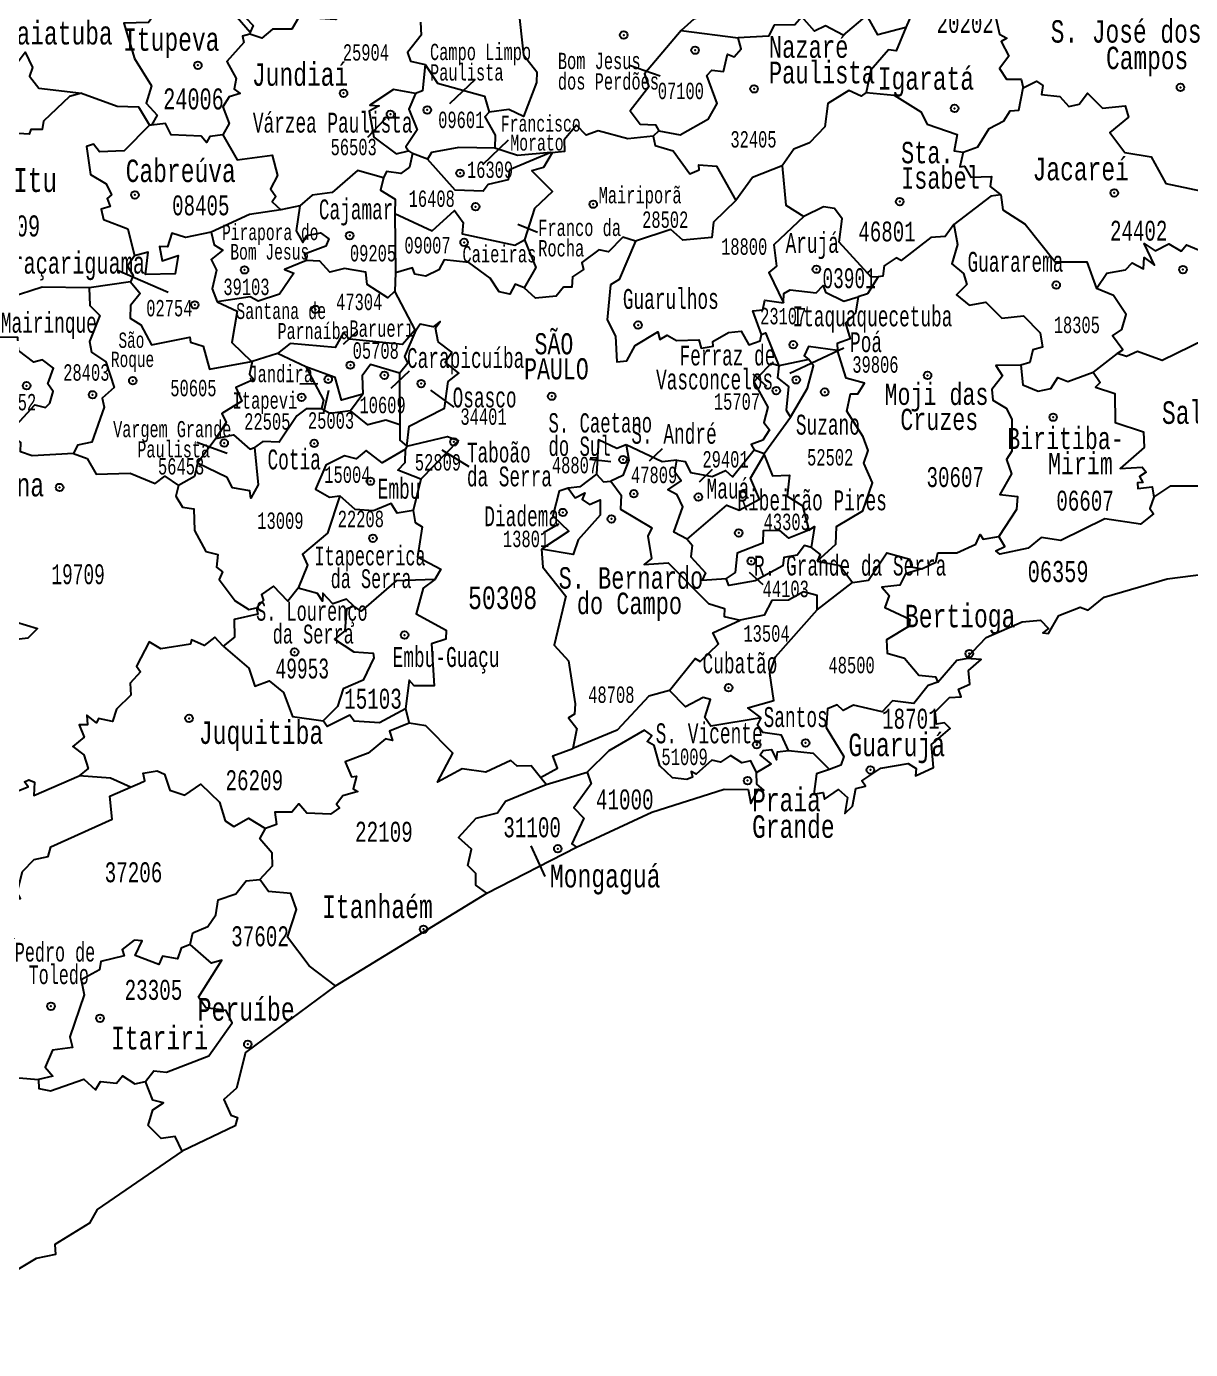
# Model space of a CAD drawing. Header units: millimetres. Extents: x 9851 to 10267, y 23387 to 23778.
# Drawn here: x 10118.13 to 10132, y 23477.95 to 23493.73 of the extents above; entities that cross this region are included whole.
import ezdxf
from ezdxf.enums import TextEntityAlignment as Align

# ---------------------------------------------------------------- set-up
doc = ezdxf.new("R2010")
doc.units = ezdxf.units.MM
doc.layers.add('3', color=7, linetype='Continuous')
doc.styles.add('MONOTXT', font='MONOTXT', dxfattribs={"height": 0.2})

# ---------------------------------------------------------------- blocks, each defined once
blk = doc.blocks.new('SEDE')
at = {"layer": '3', "color": 7, "linetype": 'Continuous'}
blk.add_circle((0, 0), 0.00451, dxfattribs=at)

msp = doc.modelspace()

# ---------------------------------------------------------------- linework, layer by layer
at = {"color": 7, "linetype": 'Continuous'}
for p, q in [((10120.797, 23493.657), (10120.793, 23493.634)), ((10125.932, 23493.677), (10126.613, 23493.591)), ((10125.682, 23493.132), (10125.319, 23493.262)), ((10123.479, 23493.094), (10123.173, 23492.802)), ((10119.623, 23492.548), (10119.598, 23492.548)), ((10122.407, 23492.624), (10122.196, 23492.403)), ((10123.87, 23492.369), (10123.564, 23492.077)), ((10125.667, 23492.483), (10125.6, 23492.418)), ((10122.683, 23492.243), (10122.732, 23492.213)), ((10122.909, 23492.144), (10122.732, 23492.213)), ((10124.396, 23492.221), (10124.382, 23492.225)), ((10121.391, 23491.587), (10121.164, 23491.538)), ((10122.521, 23491.495), (10122.528, 23490.79)), ((10124.221, 23491.269), (10123.986, 23491.366)), ((10119.821, 23490.553), (10119.216, 23490.815)), ((10122.528, 23490.79), (10122.52, 23490.571)), ((10119.371, 23490.681), (10118.879, 23490.61)), ((10122.762, 23490.11), (10122.52, 23490.571)), ((10122.068, 23490.089), (10121.904, 23489.933)), ((10122.777, 23490.104), (10122.762, 23490.11)), ((10127.87, 23489.889), (10127.228, 23489.588)), ((10120.822, 23489.73), (10120.813, 23489.732)), ((10121.122, 23489.826), (10120.822, 23489.73)), ((10121.461, 23489.669), (10121.122, 23489.826)), ((10127.456, 23489.756), (10127.097, 23489.679)), ((10131.13, 23489.829), (10130.843, 23489.605)), ((10122.69, 23489.616), (10122.473, 23489.41)), ((10122.578, 23489.594), (10122.581, 23488.976)), ((10126.953, 23489.435), (10126.79, 23489.58)), ((10121.604, 23489.464), (10121.39, 23489.462)), ((10121.732, 23489.388), (10121.671, 23489.12)), ((10123.227, 23489.189), (10122.949, 23489.39)), ((10122.138, 23489.341), (10121.994, 23489.144)), ((10126.923, 23488.635), (10127.236, 23489.069)), ((10120.525, 23488.635), (10120.161, 23488.766)), ((10120.388, 23488.815), (10120.168, 23488.519)), ((10122.665, 23488.724), (10122.648, 23488.688)), ((10123.407, 23488.478), (10123.087, 23488.675)), ((10125.554, 23488.546), (10125.712, 23488.696)), ((10126.805, 23488.677), (10126.923, 23488.635)), ((10126.924, 23488.619), (10126.923, 23488.635)), ((10124.84, 23488.566), (10125.095, 23488.541)), ((10126.15, 23488.297), (10126.307, 23488.447)), ((10122.832, 23488.328), (10122.739, 23487.954)), ((10124.477, 23487.794), (10124.292, 23487.689)), ((10126.745, 23487.22), (10126.908, 23487.074)), ((10127.552, 23486.771), (10127.975, 23487.098)), ((10122.648, 23485.592), (10122.69, 23485.42)), ((10124.323, 23484.69), (10124.812, 23484.837)), ((10124.323, 23484.69), (10124.257, 23484.772)), ((10123.618, 23483.394), (10124.684, 23483.941)), ((10124.312, 23483.591), (10124.146, 23483.958)), ((10121.815, 23482.288), (10123.618, 23483.394))]:
    msp.add_line(p, q, dxfattribs=at)
for points in [[(10129.889, 23494.946), (10129.796, 23494.817), (10129.499, 23494.711), (10129.347, 23494.51), (10129.35, 23494.408), (10129.171, 23494.298), (10129.13, 23494.133), (10128.952, 23494.008), (10128.717, 23493.961), (10128.611, 23493.712)], [(10129.935, 23494.942), (10130.1, 23494.814), (10129.951, 23494.548), (10129.989, 23494.423), (10129.841, 23494.13), (10129.847, 23494.009), (10129.707, 23493.953), (10129.677, 23493.85), (10129.727, 23493.633), (10129.815, 23493.588), (10129.747, 23493.545), (10129.836, 23493.371), (10129.726, 23493.223), (10129.809, 23493.098), (10129.986, 23493.097), (10130.01, 23492.995)], [(10123.804, 23494.686), (10123.985, 23494.449), (10123.902, 23494.121), (10123.989, 23493.963), (10124.053, 23493.388), (10124.213, 23493.185), (10124.208, 23493.058), (10124.055, 23492.654), (10123.88, 23492.735), (10123.645, 23492.703)], [(10121.599, 23494.342), (10121.334, 23494.147), (10121.068, 23494.154), (10120.805, 23493.95), (10120.745, 23493.83), (10120.832, 23493.739), (10120.797, 23493.657)], [(10126.438, 23494.413), (10126.422, 23494.045), (10126.337, 23493.896), (10126.084, 23493.814), (10125.932, 23493.677)], [(10119.867, 23494.242), (10119.828, 23494.184), (10119.915, 23494.067), (10119.908, 23493.903), (10119.646, 23493.856), (10119.587, 23493.772), (10119.292, 23493.766), (10119.418, 23493.343), (10119.62, 23493.02), (10119.56, 23492.813), (10119.69, 23492.667), (10119.623, 23492.548)], [(10120.384, 23494.239), (10120.383, 23494.14), (10120.797, 23493.657)], [(10122.1, 23494.038), (10121.815, 23493.808), (10121.379, 23493.838), (10121.293, 23493.693), (10121.063, 23493.692), (10120.936, 23493.587), (10120.793, 23493.634)], [(10128.611, 23493.712), (10128.276, 23493.628), (10128.147, 23493.86), (10127.865, 23493.623), (10127.655, 23493.733), (10127.523, 23493.669), (10127.371, 23493.839), (10127.286, 23493.744), (10127.041, 23493.742), (10126.973, 23493.612), (10126.613, 23493.591)], [(10117.742, 23493.657), (10117.706, 23493.463), (10117.842, 23493.239), (10118.01, 23493.278), (10118.118, 23493.421), (10118.204, 23493.235), (10118.167, 23493.133), (10118.28, 23492.991), (10118.787, 23492.931)], [(10120.793, 23493.634), (10120.704, 23493.611), (10120.721, 23493.533), (10120.518, 23493.309), (10120.63, 23493.106), (10120.606, 23492.979), (10120.678, 23492.926), (10120.549, 23492.887), (10120.47, 23492.766), (10120.548, 23492.569), (10120.471, 23492.433)], [(10122.827, 23493.777), (10122.835, 23493.621), (10122.674, 23493.415), (10122.707, 23493.313), (10122.883, 23493.273)], [(10125.932, 23493.677), (10125.498, 23493.162), (10125.549, 23493.006), (10125.324, 23492.719), (10125.443, 23492.562), (10125.628, 23492.554), (10125.667, 23492.483)], [(10128.611, 23493.712), (10128.494, 23493.434), (10128.405, 23493.446), (10128.192, 23493.205), (10128.137, 23492.938)], [(10125.667, 23492.483), (10125.923, 23492.435), (10126.259, 23492.623), (10126.363, 23492.809), (10126.24, 23493.141), (10126.299, 23493.206), (10126.439, 23493.187), (10126.485, 23493.395), (10126.563, 23493.362), (10126.65, 23493.46), (10126.613, 23493.591)], [(10118.787, 23492.931), (10118.644, 23492.891), (10118.336, 23492.598), (10118.318, 23492.499), (10118.184, 23492.499), (10118.165, 23492.441), (10117.788, 23492.465), (10117.668, 23492.567), (10117.504, 23492.455), (10117.316, 23492.648), (10117.309, 23492.816), (10117.145, 23492.87), (10117.119, 23492.991), (10116.867, 23493.247)], [(10122.883, 23493.273), (10122.849, 23492.958), (10122.767, 23492.925)], [(10122.883, 23493.273), (10123.028, 23493.049), (10123.589, 23492.893), (10123.645, 23492.703)], [(10129.293, 23492.229), (10129.467, 23492.292), (10129.603, 23492.511), (10129.78, 23492.6), (10129.854, 23492.722), (10129.957, 23492.729), (10130.01, 23492.995)], [(10130.01, 23492.995), (10130.166, 23493.074), (10130.241, 23493.023), (10130.228, 23492.913), (10130.447, 23492.89), (10130.553, 23492.772), (10130.674, 23492.798), (10130.777, 23492.932), (10130.952, 23492.75), (10131.223, 23492.779), (10131.263, 23492.646), (10131.042, 23492.461), (10131.22, 23492.222), (10131.533, 23492.172), (10131.708, 23491.855), (10132.271, 23491.736), (10132.414, 23491.863), (10132.808, 23491.876)], [(10118.787, 23492.931), (10119.211, 23492.776), (10119.465, 23492.767), (10119.598, 23492.548)], [(10122.767, 23492.925), (10122.506, 23492.976), (10122.224, 23492.789), (10122.333, 23492.779), (10122.216, 23492.717), (10122.269, 23492.408), (10122.537, 23492.208), (10122.683, 23492.243)], [(10122.767, 23492.925), (10122.689, 23492.74), (10122.787, 23492.494), (10122.653, 23492.292), (10122.683, 23492.243)], [(10128.137, 23492.938), (10128.078, 23492.896), (10127.932, 23492.961), (10127.679, 23492.808), (10127.646, 23492.531), (10127.464, 23492.339), (10127.275, 23492.265), (10127.137, 23492.065)], [(10128.137, 23492.938), (10128.472, 23492.907), (10128.79, 23492.708), (10128.863, 23492.562), (10129.223, 23492.439), (10129.186, 23492.242), (10129.293, 23492.229)], [(10123.645, 23492.703), (10123.594, 23492.647), (10123.716, 23492.428), (10123.714, 23492.276)], [(10119.598, 23492.548), (10119.296, 23492.244), (10119.002, 23492.231), (10118.932, 23492.322), (10118.848, 23492.294), (10118.895, 23491.961), (10119.08, 23491.849), (10119.144, 23491.719), (10119.094, 23491.676), (10119.13, 23491.58), (10119.022, 23491.549), (10119.049, 23491.424), (10119.339, 23491.315), (10119.42, 23490.992)], [(10120.471, 23492.433), (10120.315, 23492.415), (10120.278, 23492.343), (10120.215, 23492.42), (10119.854, 23492.432), (10119.787, 23492.57), (10119.623, 23492.548)], [(10125.6, 23492.418), (10125.299, 23492.385), (10124.944, 23492.48), (10124.802, 23492.428), (10124.685, 23492.549), (10124.537, 23492.374), (10124.541, 23492.234), (10124.396, 23492.221)], [(10120.471, 23492.433), (10120.641, 23492.135), (10121.059, 23492.193), (10121.125, 23491.949), (10121.039, 23491.789), (10121.105, 23491.7), (10121.06, 23491.637), (10121.164, 23491.538)], [(10125.6, 23492.418), (10125.624, 23492.306), (10125.837, 23492.243), (10126.037, 23491.97), (10126.147, 23492.015), (10126.142, 23492.078), (10126.353, 23492.06), (10126.584, 23491.651)], [(10122.732, 23492.213), (10122.694, 23492.05), (10122.591, 23491.971), (10122.421, 23491.996), (10122.387, 23491.921)], [(10123.714, 23492.276), (10123.284, 23492.284), (10122.958, 23492.223), (10122.909, 23492.144)], [(10124.382, 23492.225), (10123.888, 23492.015), (10123.87, 23491.896), (10123.635, 23491.842), (10123.572, 23491.763), (10123.242, 23491.773), (10122.909, 23492.144)], [(10124.382, 23492.225), (10123.981, 23492.186), (10123.714, 23492.276)], [(10124.396, 23492.221), (10124.294, 23492.043), (10124.153, 23492.003), (10124.398, 23491.757), (10124.186, 23491.557), (10124.066, 23491.183)], [(10129.293, 23492.229), (10129.254, 23492.052), (10129.309, 23492.062), (10129.385, 23491.931), (10129.631, 23491.938), (10129.614, 23491.817), (10129.742, 23491.717)], [(10127.137, 23492.065), (10126.782, 23491.927), (10126.584, 23491.651)], [(10127.137, 23492.065), (10127.182, 23491.595), (10127.395, 23491.462)], [(10122.387, 23491.921), (10122.075, 23492.007), (10121.775, 23491.745), (10121.538, 23491.716), (10121.391, 23491.587)], [(10122.387, 23491.921), (10122.35, 23491.776), (10122.526, 23491.666), (10122.521, 23491.495)], [(10121.391, 23491.587), (10121.346, 23491.289), (10121.424, 23491.149), (10121.474, 23491.234), (10121.635, 23491.264), (10121.735, 23491.194), (10121.698, 23491.105), (10121.443, 23491.012), (10121.469, 23490.935)], [(10126.584, 23491.651), (10126.32, 23491.392), (10126.297, 23491.211), (10125.952, 23491.179), (10125.811, 23491.305), (10125.39, 23491.167)], [(10128.279, 23490.741), (10128.196, 23490.736), (10127.817, 23491.155), (10127.853, 23491.432), (10127.762, 23491.555), (10127.63, 23491.576), (10127.395, 23491.462)], [(10129.742, 23491.717), (10129.625, 23491.702), (10129.183, 23491.367)], [(10129.742, 23491.717), (10129.765, 23491.541), (10130.033, 23491.368), (10130.389, 23490.918), (10130.769, 23490.919), (10130.881, 23490.603)], [(10121.164, 23491.538), (10120.791, 23491.483), (10120.334, 23491.275)], [(10122.521, 23491.495), (10122.965, 23491.29), (10123.232, 23491.53), (10123.334, 23491.388), (10123.324, 23491.255), (10123.95, 23491.117), (10124.066, 23491.183)], [(10127.395, 23491.462), (10127.037, 23491.123), (10127.068, 23490.869), (10126.977, 23490.794), (10127.154, 23490.43)], [(10130.881, 23490.603), (10131.006, 23490.784), (10131.228, 23490.823), (10131.307, 23490.907), (10131.444, 23490.838), (10131.449, 23490.973), (10131.573, 23490.879), (10131.452, 23491.137), (10131.58, 23491.05), (10131.746, 23491.135), (10131.892, 23491.047), (10131.954, 23491.121), (10132.147, 23491.043), (10132.184, 23491.233), (10132.31, 23491.251), (10132.362, 23491.439), (10132.514, 23491.323), (10132.598, 23491.419), (10132.715, 23491.396), (10132.715, 23491.504)], [(10120.334, 23491.275), (10120.025, 23491.209), (10119.862, 23491.261), (10119.812, 23491.099), (10119.718, 23491.104), (10119.75, 23490.931), (10119.94, 23490.995), (10119.902, 23490.776), (10119.55, 23490.768), (10119.581, 23491.037), (10119.42, 23490.992)], [(10120.334, 23491.275), (10120.37, 23491.121), (10120.472, 23491.059), (10120.332, 23490.949), (10120.397, 23490.82), (10120.345, 23490.598), (10120.406, 23490.445)], [(10129.183, 23491.367), (10129.079, 23491.221), (10128.907, 23491.212), (10128.555, 23490.937), (10128.496, 23490.967), (10128.352, 23490.873), (10128.337, 23490.751), (10128.279, 23490.741)], [(10129.183, 23491.367), (10129.226, 23491.127), (10129.158, 23490.898), (10129.296, 23490.782), (10129.336, 23490.65), (10129.213, 23490.525), (10129.366, 23490.404), (10129.565, 23490.441), (10129.753, 23490.248), (10130.014, 23490.275), (10130.21, 23490.074), (10130.238, 23489.902), (10130.124, 23489.871), (10130.086, 23489.72), (10129.979, 23489.689)], [(10125.39, 23491.167), (10125.239, 23491.214), (10125.066, 23491.041), (10124.952, 23491.062), (10124.748, 23490.913), (10124.77, 23490.829), (10124.64, 23490.74), (10124.63, 23490.618), (10124.53, 23490.617), (10124.445, 23490.512), (10124.198, 23490.486), (10124.062, 23490.609)], [(10124.066, 23491.183), (10124.203, 23490.853), (10124.062, 23490.609)], [(10125.39, 23491.167), (10125.194, 23490.71), (10125.093, 23490.645), (10125.05, 23490.227), (10125.151, 23490.035), (10125.168, 23489.726), (10125.284, 23489.739), (10125.385, 23489.924), (10125.654, 23490.084), (10125.679, 23489.995), (10125.766, 23490.045), (10125.879, 23489.983), (10126.144, 23489.99), (10126.173, 23489.89), (10126.314, 23489.914), (10126.309, 23489.972), (10126.497, 23490.079), (10126.647, 23490.094), (10126.739, 23489.932), (10126.876, 23489.98), (10126.89, 23490.053)], [(10119.42, 23490.992), (10119.337, 23490.867), (10119.405, 23490.758), (10119.371, 23490.681)], [(10121.469, 23490.935), (10121.208, 23490.827), (10121.316, 23490.786), (10121.147, 23490.534), (10120.894, 23490.453), (10120.798, 23490.501), (10120.406, 23490.445)], [(10122.52, 23490.571), (10122.436, 23490.492), (10122.19, 23490.648), (10122.174, 23490.795), (10121.923, 23490.841), (10121.747, 23490.795), (10121.629, 23490.928), (10121.469, 23490.935)], [(10124.062, 23490.609), (10123.954, 23490.652), (10123.893, 23490.533), (10123.763, 23490.562), (10123.659, 23490.727), (10123.402, 23490.912), (10123.108, 23490.942), (10123.045, 23490.825), (10122.889, 23490.75), (10122.759, 23490.774), (10122.733, 23490.85), (10122.528, 23490.79)], [(10118.879, 23490.61), (10118.319, 23490.616), (10117.925, 23490.49), (10117.761, 23490.63), (10117.601, 23490.444), (10117.494, 23490.418)], [(10119.371, 23490.681), (10119.485, 23490.543), (10119.373, 23490.4), (10119.369, 23490.247), (10119.496, 23490.169), (10119.62, 23489.932), (10120.078, 23490.023), (10120.087, 23489.961), (10120.237, 23489.913), (10120.312, 23489.639), (10120.813, 23489.732)], [(10127.154, 23490.43), (10127.155, 23490.542), (10127.231, 23490.588), (10127.542, 23490.549), (10127.626, 23490.638), (10127.654, 23490.56), (10127.87, 23490.453), (10128.041, 23490.504)], [(10128.279, 23490.741), (10128.155, 23490.54), (10128.041, 23490.504)], [(10118.879, 23490.61), (10118.887, 23490.398), (10119.006, 23490.279), (10118.881, 23489.97), (10118.908, 23489.845), (10119.078, 23489.726), (10119.176, 23489.42), (10119.034, 23489.294), (10119.057, 23489.186), (10118.911, 23488.771), (10118.74, 23488.733), (10118.692, 23488.634)], [(10128.041, 23490.504), (10128.009, 23490.308), (10127.89, 23490.188), (10127.946, 23490.002), (10127.792, 23489.945), (10127.797, 23489.862)], [(10131.13, 23489.829), (10131.197, 23489.871), (10131.072, 23490.038), (10131.183, 23490.115), (10131.236, 23490.293), (10131.086, 23490.52), (10130.881, 23490.603)], [(10120.406, 23490.445), (10120.641, 23490.331), (10120.58, 23489.959), (10120.813, 23489.732)], [(10126.89, 23490.053), (10126.788, 23490.337), (10126.905, 23490.346), (10126.929, 23490.462), (10127.154, 23490.43)], [(10117.981, 23488.828), (10118.009, 23488.973), (10118.233, 23489.215), (10118.358, 23489.183), (10118.411, 23489.235), (10118.451, 23489.373), (10118.388, 23489.467), (10118.455, 23489.654), (10118.322, 23489.752), (10118.218, 23489.722), (10118.035, 23489.864), (10118.027, 23490.017), (10117.767, 23490.02), (10117.758, 23490.101), (10117.662, 23490.076), (10117.583, 23490.164)], [(10122.665, 23488.724), (10122.693, 23488.961), (10123.112, 23489.174), (10123.158, 23489.495), (10123.285, 23489.594), (10123.12, 23489.724), (10123.199, 23489.844), (10123.036, 23489.966), (10123.007, 23490.133), (10123.06, 23490.208), (10122.977, 23490.146), (10122.824, 23490.178), (10122.777, 23490.104)], [(10122.762, 23490.11), (10122.613, 23489.933), (10121.981, 23490), (10121.91, 23490.078), (10121.809, 23489.9), (10121.273, 23489.946), (10121.122, 23489.826)], [(10122.578, 23489.594), (10122.675, 23489.716), (10122.64, 23489.793), (10122.777, 23490.104)], [(10126.89, 23490.053), (10126.937, 23490.073), (10127.097, 23489.679)], [(10132.872, 23489.883), (10132.627, 23489.804), (10132.347, 23490.076), (10131.664, 23489.743), (10131.369, 23489.853), (10131.241, 23489.793), (10131.13, 23489.829)], [(10127.797, 23489.862), (10127.449, 23489.909), (10127.397, 23489.798), (10127.456, 23489.756)], [(10127.554, 23487.352), (10127.776, 23487.556), (10127.786, 23487.763), (10128.099, 23487.953), (10128.214, 23488.284), (10128.109, 23488.518), (10128.162, 23488.669), (10128.102, 23488.834), (10127.906, 23489.138), (10127.952, 23489.346), (10128.038, 23489.348), (10128.116, 23489.473), (10127.899, 23489.535), (10127.797, 23489.862)], [(10120.822, 23489.73), (10120.79, 23489.582), (10120.84, 23489.516), (10120.627, 23489.423), (10120.697, 23489.26), (10120.459, 23489.111), (10120.512, 23489.006), (10120.388, 23488.815)], [(10122.578, 23489.594), (10122.233, 23489.697), (10122.133, 23489.56), (10122.138, 23489.341)], [(10127.097, 23489.679), (10127.001, 23489.708), (10126.801, 23489.491), (10126.965, 23489.187), (10126.92, 23489.006), (10126.984, 23488.918), (10126.908, 23488.796), (10126.766, 23488.743), (10126.805, 23488.677)], [(10127.236, 23489.069), (10127.44, 23489.415), (10127.51, 23489.679), (10127.456, 23489.756)], [(10129.979, 23489.689), (10129.684, 23489.684), (10129.763, 23489.562), (10129.636, 23489.4), (10129.646, 23489.269), (10129.807, 23489.177), (10129.875, 23489.046), (10129.875, 23488.663), (10129.81, 23488.565), (10129.871, 23488.393), (10129.731, 23488.147), (10129.94, 23488.124), (10129.93, 23487.969), (10129.72, 23487.647)], [(10129.979, 23489.689), (10130.004, 23489.453), (10130.188, 23489.379), (10130.34, 23489.41), (10130.42, 23489.54), (10130.539, 23489.493), (10130.843, 23489.605)], [(10122.138, 23489.341), (10121.887, 23489.272), (10121.81, 23489.542), (10121.461, 23489.669)], [(10121.461, 23489.669), (10121.671, 23489.27), (10121.646, 23489.166)], [(10127.097, 23489.679), (10127.082, 23489.538), (10127.211, 23489.433), (10127.183, 23489.151), (10127.236, 23489.069)], [(10130.843, 23489.605), (10130.927, 23489.48), (10130.871, 23489.425), (10131.101, 23489.352), (10131.103, 23489.005), (10131.442, 23488.894), (10131.449, 23488.708), (10131.163, 23488.455), (10131.428, 23488.471), (10131.473, 23488.411), (10131.395, 23488.359), (10131.433, 23488.291), (10131.372, 23488.287), (10131.374, 23488.216), (10131.546, 23488.239), (10131.567, 23488.115)], [(10121.646, 23489.166), (10121.465, 23489.167), (10121.355, 23489.085), (10121.142, 23488.77), (10120.95, 23488.779), (10120.85, 23488.707)], [(10121.994, 23489.144), (10121.747, 23489.112), (10121.646, 23489.166)], [(10122.581, 23488.976), (10122.413, 23489.032), (10122.201, 23488.978), (10121.994, 23489.144)], [(10122.581, 23488.976), (10122.58, 23488.795), (10122.665, 23488.724)], [(10118.692, 23488.634), (10118.201, 23488.606), (10118.061, 23488.654), (10118.066, 23488.768), (10117.981, 23488.828)], [(10120.388, 23488.815), (10120.598, 23488.857), (10120.795, 23488.686), (10120.85, 23488.707)], [(10122.665, 23488.724), (10123.149, 23488.838), (10123.28, 23488.789), (10122.832, 23488.328)], [(10125.277, 23488.737), (10125.165, 23488.693), (10124.947, 23488.797), (10124.923, 23488.388)], [(10125.277, 23488.737), (10125.308, 23488.554), (10125.237, 23488.371), (10125.094, 23488.307)], [(10125.883, 23488.557), (10125.705, 23488.537), (10125.277, 23488.737)], [(10118.692, 23488.634), (10118.854, 23488.575), (10118.962, 23488.388), (10119.366, 23488.402), (10119.667, 23488.279), (10119.78, 23488.364), (10119.943, 23488.255)], [(10120.85, 23488.707), (10120.894, 23488.26), (10120.807, 23488.103), (10120.795, 23488.19), (10120.585, 23488.226), (10120.525, 23488.349), (10120.168, 23488.519)], [(10122.648, 23488.688), (10122.369, 23488.523), (10122.181, 23488.672), (10122.059, 23488.573), (10121.92, 23488.607), (10121.698, 23488.495), (10121.576, 23488.21), (10121.742, 23488.113), (10121.867, 23488.131)], [(10122.832, 23488.328), (10122.557, 23488.435), (10122.644, 23488.528), (10122.648, 23488.688)], [(10125.883, 23488.557), (10125.979, 23488.538), (10126.045, 23488.409), (10126.303, 23488.361), (10126.461, 23488.433), (10126.543, 23488.356), (10126.805, 23488.677)], [(10126.006, 23487.614), (10126.479, 23488.021), (10126.623, 23487.958), (10126.865, 23488.089), (10126.758, 23488.341), (10126.924, 23488.619)], [(10126.924, 23488.619), (10127.02, 23488.369), (10127.225, 23488.377), (10127.198, 23488.127), (10127.379, 23488.012), (10127.454, 23487.722)], [(10117.073, 23488.461), (10117.321, 23487.716), (10117.48, 23487.684), (10117.558, 23487.479), (10117.655, 23487.473), (10117.774, 23487.316), (10117.709, 23487.174), (10117.722, 23486.931), (10117.582, 23486.886), (10117.754, 23486.727), (10117.943, 23486.751), (10118.003, 23486.627), (10118.265, 23486.549), (10118.149, 23486.435), (10117.85, 23486.396), (10117.791, 23486.268), (10117.443, 23486.176), (10117.039, 23485.919), (10116.991, 23485.754), (10117.102, 23485.662), (10116.879, 23484.974)], [(10120.168, 23488.519), (10120.135, 23488.361), (10119.943, 23488.255)], [(10126.006, 23487.614), (10125.845, 23487.697), (10125.954, 23488), (10125.887, 23488.144), (10125.775, 23488.202), (10125.933, 23488.308), (10125.856, 23488.411), (10125.883, 23488.557)], [(10124.923, 23488.388), (10124.724, 23488.239), (10124.587, 23488.222)], [(10124.923, 23488.388), (10125.009, 23488.298), (10125.094, 23488.307)], [(10125.094, 23488.307), (10125.22, 23488.14), (10125.212, 23487.971), (10125.585, 23487.749), (10125.536, 23487.651), (10125.578, 23487.383), (10125.492, 23487.311), (10125.777, 23487.331), (10126.257, 23486.846), (10126.448, 23486.788), (10126.447, 23486.692), (10126.638, 23486.648)], [(10131.567, 23488.115), (10131.768, 23488.248), (10132.175, 23488.249), (10132.296, 23488.355), (10132.445, 23488.285), (10132.388, 23488.108), (10132.455, 23488.057), (10132.779, 23488.042), (10132.81, 23487.985)], [(10119.943, 23488.255), (10119.91, 23488.125), (10119.992, 23487.997), (10120.128, 23487.977), (10120.133, 23487.717), (10120.271, 23487.466), (10120.414, 23487.43), (10120.398, 23487.281), (10120.469, 23487.225), (10120.427, 23487.132), (10120.619, 23486.879), (10120.783, 23486.777), (10120.872, 23486.795)], [(10121.867, 23488.131), (10121.72, 23487.685), (10121.419, 23487.434), (10121.48, 23487.305), (10121.369, 23487.031)], [(10122.739, 23487.954), (10122.549, 23487.924), (10122.478, 23488.039), (10122.265, 23487.952), (10122.049, 23487.967), (10121.867, 23488.131)], [(10124.587, 23488.222), (10124.48, 23488.186), (10124.402, 23487.894), (10124.596, 23487.709), (10124.27, 23487.496)], [(10124.587, 23488.222), (10124.671, 23488.106), (10124.786, 23488.166), (10124.755, 23488.087), (10124.841, 23488.029), (10124.969, 23488.081), (10124.967, 23487.901), (10124.704, 23487.604), (10124.645, 23487.431), (10124.27, 23487.496)], [(10131.567, 23488.115), (10131.518, 23487.98), (10131.561, 23487.917), (10131.408, 23487.794), (10130.982, 23487.856), (10130.459, 23487.599), (10130.222, 23487.635), (10130.067, 23487.505), (10129.732, 23487.434), (10129.681, 23487.476), (10129.789, 23487.527), (10129.72, 23487.647)], [(10122.739, 23487.954), (10122.764, 23487.813), (10122.845, 23487.762), (10122.793, 23487.404), (10123.068, 23487.256), (10122.999, 23487.134)], [(10127.454, 23487.722), (10127.216, 23487.627), (10127.108, 23487.719), (10126.909, 23487.712), (10126.906, 23487.568), (10126.601, 23487.448), (10126.576, 23487.218), (10126.47, 23487.143)], [(10127.454, 23487.722), (10127.521, 23487.766), (10127.483, 23487.516)], [(10128.8, 23487.259), (10128.966, 23487.338), (10128.993, 23487.449), (10129.22, 23487.449), (10129.444, 23487.553), (10129.497, 23487.669), (10129.53, 23487.612), (10129.72, 23487.647)], [(10124.27, 23487.496), (10124.284, 23487.28), (10124.56, 23486.934), (10124.419, 23486.352), (10124.592, 23486.162), (10124.671, 23485.651), (10124.664, 23485.527), (10124.591, 23485.484), (10124.689, 23485.355), (10124.641, 23485.119)], [(10126.006, 23487.614), (10126.065, 23487.544), (10126.048, 23487.403), (10126.223, 23487.211), (10126.182, 23487.126), (10126.47, 23487.143)], [(10127.483, 23487.516), (10127.403, 23487.54), (10127.317, 23487.425), (10127.158, 23487.396), (10127.144, 23487.296), (10126.815, 23487.118), (10126.502, 23487.061), (10126.47, 23487.143)], [(10127.483, 23487.516), (10127.588, 23487.43), (10127.554, 23487.352)], [(10127.554, 23487.352), (10127.822, 23487.298), (10127.975, 23487.098)], [(10127.975, 23487.098), (10128.166, 23487.125), (10128.383, 23487.451), (10128.658, 23487.376), (10128.675, 23487.283), (10128.8, 23487.259)], [(10128.8, 23487.259), (10128.605, 23487.202), (10128.539, 23487.066), (10128.324, 23487.042), (10128.41, 23486.942), (10128.362, 23486.8), (10128.659, 23486.66), (10128.65, 23486.578), (10128.378, 23486.412), (10128.387, 23486.255), (10128.594, 23486.196), (10128.765, 23485.991), (10128.964, 23485.974), (10128.993, 23485.909)], [(10129.328, 23486.192), (10129.569, 23486.442), (10129.997, 23486.627), (10130.216, 23486.647), (10130.312, 23486.547), (10130.244, 23486.498), (10130.311, 23486.488), (10130.434, 23486.704), (10130.686, 23486.805), (10130.783, 23486.769), (10130.972, 23486.923), (10131.725, 23487.142), (10132.311, 23487.216)], [(10121.369, 23487.031), (10121.245, 23486.874), (10121.075, 23487.054), (10120.931, 23486.955), (10120.956, 23486.884), (10120.872, 23486.795)], [(10122.032, 23486.815), (10121.947, 23486.899), (10121.782, 23486.842), (10121.662, 23486.969), (10121.66, 23486.875), (10121.6, 23486.966), (10121.369, 23487.031)], [(10122.999, 23487.134), (10122.538, 23487.119), (10122.12, 23486.756), (10122.032, 23486.815)], [(10122.999, 23487.134), (10122.86, 23487.029), (10122.777, 23486.723), (10123.132, 23486.528), (10123.129, 23486.42), (10122.957, 23486.366), (10122.99, 23485.867), (10122.751, 23485.866), (10122.69, 23485.933), (10122.648, 23485.592)], [(10127.552, 23486.771), (10127.552, 23486.944), (10127.39, 23486.987), (10127.213, 23486.888), (10127.014, 23486.884), (10126.923, 23486.707), (10126.638, 23486.648)], [(10120.872, 23486.795), (10120.887, 23486.718), (10120.607, 23486.655), (10120.61, 23486.446), (10120.476, 23486.34)], [(10122.032, 23486.815), (10121.947, 23486.781), (10121.927, 23486.522), (10121.803, 23486.422), (10122.032, 23486.27), (10122.263, 23486.255), (10122.27, 23486.201), (10122.145, 23485.933), (10121.904, 23485.829), (10121.839, 23485.621), (10121.667, 23485.447)], [(10126.887, 23485.483), (10126.729, 23485.605), (10127.036, 23485.692), (10126.99, 23486.011), (10127.056, 23486.212), (10127.552, 23486.771)], [(10125.793, 23485.809), (10126.101, 23486.192), (10126.158, 23486.157), (10126.377, 23486.368), (10126.312, 23486.498), (10126.638, 23486.648)], [(10120.476, 23486.34), (10120.377, 23486.444), (10120.248, 23486.346), (10120.098, 23486.413), (10120.088, 23486.362), (10119.731, 23486.308), (10119.593, 23486.39), (10119.441, 23486.101), (10119.49, 23486.034), (10119.368, 23485.898), (10119.377, 23485.754), (10119.203, 23485.587), (10119.155, 23485.441), (10118.99, 23485.478), (10118.966, 23485.426), (10118.851, 23485.517), (10118.86, 23485.402), (10118.76, 23485.401), (10118.818, 23485.255), (10118.683, 23485.143), (10118.816, 23485.044), (10118.868, 23484.881), (10118.758, 23484.791)], [(10120.476, 23486.34), (10120.783, 23486.075), (10120.852, 23485.86), (10121.023, 23485.927), (10121.195, 23485.786), (10121.303, 23485.498), (10121.667, 23485.447)], [(10127.702, 23484.869), (10127.547, 23484.816), (10127.515, 23484.575), (10127.625, 23484.593), (10127.64, 23484.516), (10127.808, 23484.631), (10127.915, 23484.536), (10127.883, 23484.345), (10127.975, 23484.43), (10128.014, 23484.64), (10128.131, 23484.668), (10128.086, 23484.731), (10128.311, 23484.883), (10128.638, 23484.94), (10128.733, 23484.881), (10128.724, 23484.793), (10128.938, 23484.892), (10128.918, 23485.166), (10129.139, 23485.355), (10129.073, 23485.424), (10128.975, 23485.407), (10128.958, 23485.554), (10129.132, 23485.726), (10129.269, 23485.734), (10129.237, 23485.827), (10129.371, 23485.884), (10129.357, 23486.049), (10129.507, 23486.181), (10129.328, 23486.192)], [(10128.993, 23485.909), (10129.22, 23486.17), (10129.328, 23486.192)], [(10128.993, 23485.909), (10128.877, 23485.869), (10128.706, 23485.655), (10128.45, 23485.685), (10128.328, 23485.554), (10127.985, 23485.634), (10127.864, 23485.57), (10127.793, 23485.638), (10127.677, 23485.592), (10127.662, 23485.368), (10127.871, 23485.022), (10127.836, 23484.918), (10127.702, 23484.869)], [(10125.793, 23485.809), (10125.546, 23485.744), (10125.169, 23485.335), (10124.641, 23485.119)], [(10126.887, 23485.483), (10126.287, 23485.385), (10126.217, 23485.486), (10126.283, 23485.704), (10126.195, 23485.726), (10125.985, 23485.614), (10125.793, 23485.809)], [(10122.648, 23485.592), (10122.337, 23485.423), (10122.036, 23485.443), (10121.986, 23485.514), (10121.715, 23485.381), (10121.667, 23485.447)], [(10127.211, 23485.093), (10127.13, 23485.276), (10126.908, 23485.31), (10126.842, 23485.397), (10126.887, 23485.483)], [(10122.69, 23485.42), (10122.457, 23485.324), (10122.494, 23485.215), (10122.408, 23485.235), (10122.203, 23485.062), (10121.931, 23484.958), (10122.005, 23484.779), (10122.065, 23484.79), (10122.023, 23484.636), (10122.08, 23484.605), (10121.903, 23484.553), (10121.826, 23484.455), (10121.863, 23484.411), (10121.753, 23484.336), (10121.474, 23484.347), (10121.377, 23484.46), (10121.295, 23484.361), (10121.09, 23484.359), (10121.11, 23484.213), (10120.979, 23484.163)], [(10124.257, 23484.772), (10124.144, 23484.911), (10123.978, 23484.907), (10123.905, 23484.977), (10123.605, 23484.837), (10123.323, 23484.875), (10123.028, 23484.719), (10123.212, 23485.062), (10122.889, 23485.388), (10122.69, 23485.42)], [(10126.83, 23484.834), (10126.764, 23484.973), (10126.656, 23484.948), (10126.521, 23485.033), (10126.4, 23484.956), (10126.299, 23484.981), (10126.11, 23484.811), (10126.052, 23484.846), (10126.07, 23484.777), (10125.999, 23484.749), (10125.828, 23484.768), (10125.678, 23484.913), (10125.612, 23485.154), (10125.528, 23485.203), (10125.585, 23485.274), (10125.497, 23485.336), (10125.07, 23485.092), (10124.812, 23484.837)], [(10124.257, 23484.772), (10124.458, 23484.884), (10124.404, 23485.032), (10124.641, 23485.119)], [(10126.83, 23484.834), (10127.005, 23484.935), (10126.873, 23485.041), (10126.909, 23485.093), (10127.01, 23485.105), (10127.069, 23484.985), (10127.08, 23485.079), (10127.211, 23485.093)], [(10127.211, 23485.093), (10127.505, 23485.064), (10127.702, 23484.869)], [(10119.372, 23484.659), (10119.482, 23484.707), (10119.544, 23484.733), (10119.522, 23484.826), (10119.689, 23484.852), (10119.777, 23484.812), (10119.84, 23484.623), (10120.017, 23484.562), (10120.208, 23484.692), (10120.43, 23484.478), (10120.498, 23484.258), (10120.602, 23484.188), (10120.776, 23484.287), (10120.979, 23484.163)], [(10124.812, 23484.837), (10124.86, 23484.699), (10124.656, 23484.41), (10124.775, 23484.287), (10124.63, 23483.982), (10124.684, 23483.941)], [(10124.684, 23483.941), (10125.583, 23484.361), (10126.446, 23484.634), (10126.733, 23484.631), (10126.762, 23484.461), (10126.854, 23484.632), (10126.92, 23484.62), (10126.835, 23484.692), (10126.83, 23484.834)], [(10117.205, 23484.583), (10117.329, 23484.664), (10117.527, 23484.622), (10117.657, 23484.71), (10117.895, 23484.735), (10117.894, 23484.657), (10117.975, 23484.685), (10118.039, 23484.619), (10118.15, 23484.662), (10118.109, 23484.72), (10118.161, 23484.744), (10118.229, 23484.716), (10118.22, 23484.558), (10118.758, 23484.791)], [(10117.56, 23481.402), (10117.318, 23481.471), (10117.252, 23481.571), (10117.482, 23481.672), (10117.375, 23481.856), (10117.44, 23481.925), (10117.887, 23482.028), (10117.91, 23482.364), (10117.806, 23482.587), (10117.857, 23482.821), (10117.985, 23482.861), (10118.031, 23482.968), (10117.872, 23483.074), (10117.871, 23483.174), (10117.952, 23483.33), (10118.062, 23483.329), (10118.022, 23483.403), (10118.083, 23483.651), (10118.223, 23483.796), (10118.391, 23483.83), (10118.423, 23483.948), (10119.154, 23484.277), (10119.125, 23484.551), (10119.372, 23484.659)], [(10119.372, 23484.659), (10119.135, 23484.766), (10118.758, 23484.791)], [(10123.618, 23483.394), (10123.485, 23483.491), (10123.487, 23483.628), (10123.39, 23483.725), (10123.436, 23483.917), (10123.28, 23484.056), (10123.49, 23484.286), (10123.743, 23484.353), (10123.841, 23484.49), (10124.323, 23484.69)], [(10120.913, 23483.558), (10121.062, 23483.719), (10121.058, 23483.872), (10120.914, 23484.042), (10120.979, 23484.163)], [(10120.083, 23482.782), (10120.116, 23482.92), (10120.293, 23482.995), (10120.387, 23483.137), (10120.416, 23483.314), (10120.625, 23483.384), (10120.75, 23483.539), (10120.913, 23483.558)], [(10121.815, 23482.288), (10121.502, 23482.529), (10121.243, 23482.868), (10121.35, 23483.2), (10121.282, 23483.391), (10121.017, 23483.412), (10120.913, 23483.558)], [(10120.083, 23482.782), (10119.974, 23482.738), (10119.93, 23482.611), (10119.752, 23482.644), (10119.71, 23482.543), (10119.428, 23482.65), (10119.51, 23482.825), (10119.416, 23482.833), (10119.271, 23482.722), (10119.294, 23482.648), (10119.019, 23482.581), (10119, 23482.481), (10118.784, 23482.36), (10118.821, 23482.182), (10118.65, 23481.682), (10118.681, 23481.555), (10118.44, 23481.521), (10118.356, 23481.321), (10118.444, 23481.213), (10118.275, 23481.174)], [(10119.552, 23481.147), (10119.649, 23481.277), (10119.802, 23481.26), (10120.305, 23481.455), (10120.581, 23481.848), (10120.51, 23481.995), (10120.269, 23482.028), (10120.182, 23482.154), (10120.459, 23482.597), (10120.337, 23482.561), (10120.083, 23482.782)], [(10121.815, 23482.288), (10120.742, 23481.493), (10120.635, 23481.07), (10120.483, 23480.936), (10120.566, 23480.749), (10120.647, 23480.72), (10120.618, 23480.62), (10119.986, 23480.32)], [(10117.56, 23481.402), (10117.708, 23481.382), (10117.632, 23481.346), (10117.663, 23481.224), (10118.275, 23481.174)], [(10118.275, 23481.174), (10118.281, 23481.067), (10118.418, 23481.037), (10118.817, 23481.175), (10118.956, 23481.05), (10119.014, 23481.149), (10119.205, 23481.127), (10119.278, 23481.217), (10119.423, 23481.122), (10119.552, 23481.147)], [(10119.986, 23480.32), (10119.903, 23480.492), (10119.735, 23480.468), (10119.582, 23480.623), (10119.638, 23480.811), (10119.765, 23480.893), (10119.637, 23480.925), (10119.552, 23481.147)], [(10119.986, 23480.32), (10118.973, 23479.622), (10118.883, 23479.461), (10118.471, 23479.207), (10118.477, 23479.087), (10118.249, 23479.039), (10116.434, 23477.953)]]:
    msp.add_lwpolyline(points, dxfattribs=at)
for p in [(10125.249, 23493.624), (10126.099, 23493.443), (10120.174, 23493.263), (10131.883, 23492.999), (10121.91, 23492.93), (10126.802, 23492.982), (10122.469, 23492.68), (10122.908, 23492.73), (10129.191, 23492.749), (10123.299, 23491.977), (10131.094, 23491.741), (10119.424, 23491.718), (10123.483, 23491.577), (10124.885, 23491.607), (10128.538, 23491.638), (10121.983, 23491.232), (10123.347, 23491.152), (10120.73, 23490.824), (10127.544, 23490.832), (10131.913, 23490.827), (10130.402, 23490.643), (10120.138, 23490.407), (10121.574, 23490.352), (10125.419, 23490.166), (10127.269, 23489.932), (10121.991, 23489.688), (10122.397, 23489.568), (10128.869, 23489.566), (10118.133, 23489.443), (10119.399, 23489.502), (10121.727, 23489.518), (10122.835, 23489.468), (10127.066, 23489.385), (10127.305, 23489.513), (10127.644, 23489.368), (10118.919, 23489.335), (10121.41, 23489.305), (10124.391, 23489.318), (10130.366, 23489.068), (10120.488, 23488.76), (10121.56, 23488.755), (10123.225, 23488.774), (10125.241, 23488.563), (10122.23, 23488.305), (10118.527, 23488.23), (10125.369, 23488.155), (10126.138, 23488.116), (10124.524, 23487.932), (10125.102, 23487.855), (10126.619, 23487.688), (10122.26, 23487.624), (10126.769, 23487.352), (10122.638, 23486.471), (10121.327, 23486.268), (10129.366, 23486.249), (10126.499, 23485.843), (10120.069, 23485.477), (10126.833, 23485.163), (10127.416, 23485.185), (10128.188, 23484.863), (10126.724, 23484.735), (10124.463, 23483.923), (10122.863, 23482.963), (10118.424, 23482.046), (10119.008, 23481.902), (10120.769, 23481.593)]:
    msp.add_point(p, dxfattribs=at)

# ---------------------------------------------------------------- block references
for p, xscale, yscale, zscale, rotation in [((10125.249, 23493.624), 9.999988585582651, 9.999988585582651, 10, 0.4869250267846103), ((10126.099, 23493.443), 9.99998309645747, 9.99998309645747, 10, 0.5138736441065082), ((10120.174, 23493.263), 10, 10, 10, 0.3105619884646332), ((10126.802, 23492.982), 10.00001416167002, 10.00001416167002, 10, 0.5333495779502415), ((10131.883, 23492.999), 10.00001061653811, 10.00001061653811, 10, 0.704381449766414), ((10121.91, 23492.93), 10.00001842150789, 10.00001842150789, 10, 0.3665915079927425), ((10122.469, 23492.68), 10, 10, 10, 0.3834015834970752), ((10122.908, 23492.73), 10, 10, 10, 0.3988758961594677), ((10129.191, 23492.749), 10.00001177750445, 10.00001177750445, 10, 0.6120609423828695), ((10123.299, 23491.977), 10.00001667875846, 10.00001667875846, 10, 0.4047454479313745), ((10119.424, 23491.718), 10.0000170302574, 10.0000170302574, 10, 0.2689396849849082), ((10131.094, 23491.741), 9.999979702127888, 9.999979702127888, 10, 0.667295038672163), ((10123.483, 23491.577), 10.00001964806764, 10.00001964806764, 10, 0.4071466257601256), ((10124.885, 23491.607), 9.999989963067677, 9.999989963067677, 10, 0.4554409064140734), ((10128.538, 23491.638), 10, 10, 10, 0.5800433519602488), ((10121.983, 23491.232), 10, 10, 10, 0.3521843518027447), ((10123.347, 23491.152), 10, 10, 10, 0.3983423001268381), ((10120.73, 23490.824), 9.999999999999998, 9.999999999999998, 9.999999999999998, 0.304692371889151), ((10127.544, 23490.832), 9.999976748094177, 9.999976748094177, 10, 0.5389547308849616), ((10131.913, 23490.827), 10.00002098597495, 10.00002098597495, 10, 0.6873039938189439), ((10130.402, 23490.643), 10, 10, 10, 0.6344740931796363), ((10120.138, 23490.407), 9.999979608452318, 9.999979608452318, 10, 0.2798798326239178), ((10121.574, 23490.352), 9.999978834978249, 9.999978834978249, 10, 0.3292395303723278), ((10125.419, 23490.166), 10, 10, 10, 0.4599764450091998), ((10127.269, 23489.932), 10, 10, 10, 0.521343879591516), ((10121.991, 23489.688), 9.999986412289301, 9.999986412289301, 10, 0.3367099493006154), ((10119.399, 23489.502), 10, 10, 10, 0.2446607176508701), ((10121.727, 23489.518), 10.00002194018248, 10.00002194018248, 10, 0.3257696007825601), ((10122.397, 23489.568), 10, 10, 10, 0.349516354973981), ((10127.305, 23489.513), 10, 10, 10, 0.5186759403684529), ((10128.869, 23489.566), 9.999987095881997, 9.999987095881997, 10, 0.5725731930233585), ((10118.133, 23489.443), 10.00001409564197, 10.00001409564197, 10, 0.1995700510635225), ((10118.919, 23489.335), 9.99998464991013, 9.99998464991013, 10, 0.2259845286865304), ((10122.835, 23489.468), 10.00001545295729, 10.00001545295729, 10, 0.3639235195489554), ((10127.066, 23489.385), 10.0000221784904, 10.0000221784904, 10, 0.5090689701085918), ((10127.644, 23489.368), 10, 10, 10, 0.5288140973514294), ((10121.41, 23489.305), 10, 10, 10, 0.3126963928823712), ((10124.391, 23489.318), 9.999984458981185, 9.999984458981185, 10, 0.4162196671787488), ((10130.366, 23489.068), 9.999979227136324, 9.999979227136324, 10, 0.6195339138570524), ((10120.488, 23488.76), 10.00002189139332, 10.00002189139332, 10, 0.2748093112726649), ((10121.56, 23488.755), 10, 10, 10, 0.3121627918590703), ((10123.225, 23488.774), 10.00002261390649, 10.00002261390649, 10, 0.3703266891406002), ((10125.241, 23488.563), 10.00001292632754, 10.00001292632754, 10, 0.4380970490157703), ((10118.527, 23488.23), 10.00001442046959, 10.00001442046959, 10, 0.2001036564924439), ((10122.23, 23488.305), 9.999980444376694, 9.999980444376694, 10, 0.3308403353794099), ((10125.369, 23488.155), 10.00001363886669, 10.00001363886669, 10, 0.4386306421247425), ((10126.138, 23488.116), 9.999999999999998, 9.999999999999998, 9.999999999999998, 0.4650455695555326), ((10124.524, 23487.932), 10.00001964806764, 10.00001964806764, 10, 0.4071466257601256), ((10125.102, 23487.855), 9.999999999999998, 9.999999999999998, 9.999999999999998, 0.4263579815555787), ((10122.26, 23487.624), 10.00002088286719, 10.00002088286719, 10, 0.3247024013907435), ((10126.619, 23487.688), 10.00002143223313, 10.00002143223313, 10, 0.4775849514600477), ((10126.769, 23487.352), 9.99997758998195, 9.99997758998195, 10, 0.4794547477000113), ((10122.638, 23486.471), 10.00002220505338, 10.00002220505338, 10, 0.3260364005952241), ((10121.327, 23486.268), 9.999977570032517, 9.999977570032517, 10, 0.2774786134267171), ((10129.366, 23486.249), 10.00001066380943, 10.00001066380943, 10, 0.5592309711457192), ((10126.499, 23485.843), 9.999989593027832, 9.999989593027832, 10, 0.4551741098478121), ((10120.069, 23485.477), 9.99998355182469, 9.99998355182469, 10, 0.2243837101988012), ((10126.833, 23485.163), 10, 10, 10, 0.4602432412181757), ((10127.416, 23485.185), 9.999979541014572, 9.999979541014572, 10, 0.4807887273108448), ((10128.188, 23484.863), 10.00001558653124, 10.00001558653124, 10, 0.5048002697707528), ((10126.724, 23484.735), 9.999985169462361, 9.999985169462361, 10, 0.4519725495163136), ((10124.463, 23483.923), 10.0000151572948, 10.0000151572948, 10, 0.3636567206175838), ((10122.863, 23482.963), 9.999999999999998, 9.999999999999998, 9.999999999999998, 0.2964215377062339), ((10118.424, 23482.046), 9.999977690704899, 9.999977690704899, 10, 0.126199015045338), ((10119.008, 23481.902), 9.999985755801742, 9.999985755801742, 10, 0.1456757403096912), ((10120.769, 23481.593), 10.00001805081859, 10.00001805081859, 10, 0.2059733138992129)]:
    msp.add_blockref('SEDE', p, dxfattribs=dict(at, xscale=xscale, yscale=yscale, zscale=zscale, rotation=rotation))

# ---------------------------------------------------------------- texts
at = {"color": 7, "linetype": 'Continuous', "style": 'MONOTXT'}
for s, height, rotation, width, p in [('Indaiatuba', 0.268, 360, 0.70588, (10119.159, 23493.779)), ('Santana de ', 0.19056, 359.9969, 0.650005, (10121.81, 23490.429)), ('    Parna%%237ba', 0.19056, 359.9969, 0.650005, (10121.982, 23490.19)), ('Jandira', 0.1958, 360, 0.650001, (10121.547, 23489.681)), ('22505', 0.1959, 360, 0.649999, (10121.277, 23489.115)), ('Vargem Grande ', 0.19251, 359.9971, 0.649996, (10120.681, 23489.022)), ('Paulista', 0.1925, 359.9971, 0.649996, (10120.319, 23488.781))]:
    msp.add_text(s, height=height, rotation=rotation, dxfattribs=dict(at, width=width)).set_placement(p, align=Align.TOP_RIGHT)
for s, height, width, p in [('20202', 0.2364, 0.666674, (10129.318, 23493.768)), ('V%%225rzea Paulista', 0.23662, 0.619192, (10121.781, 23492.589)), ('16309', 0.1954, 0.649995, (10123.656, 23492.018)), ('08405', 0.2368, 0.666667, (10120.209, 23491.593)), ('23909', 0.2508, 0.66667, (10117.933, 23491.348)), ('28502', 0.1955, 0.650002, (10125.743, 23491.423)), ('46801', 0.2369, 0.666671, (10128.386, 23491.282)), ('09007', 0.1956, 0.649992, (10122.911, 23491.118)), ('18800', 0.1956, 0.650001, (10126.684, 23491.102)), ('Ara%%231ariguama', 0.25088, 0.666667, (10118.676, 23490.876)), ('05708', 0.1958, 0.650004, (10122.294, 23489.863)), ('39806', 0.1958, 0.650009, (10128.248, 23489.696)), ('Osasco', 0.2372, 0.619198, (10123.591, 23489.303)), ('10609', 0.1959, 0.650007, (10122.375, 23489.213)), ('48807', 0.196, 0.649996, (10124.668, 23488.497)), ('44103', 0.1962, 0.650001, (10127.179, 23487.021)), ('48500', 0.1963, 0.649998, (10127.964, 23486.113)), ('51009', 0.1965, 0.649998, (10125.974, 23485.019)), ('26209', 0.238, 0.666674, (10120.847, 23484.74))]:
    msp.add_text(s, height=height, dxfattribs=dict(at, width=width)).set_placement(p, align=Align.MIDDLE)
for s, height, rotation, width, p in [('S. Jos%%233 dos ', 0.2674, 359.9984, 0.705882, (10132.297, 23493.533)), ('Itupeva', 0.268, 360, 0.705888, (10120.431, 23493.436)), ('Campos', 0.2674, 359.9984, 0.705882, (10131.976, 23493.217)), ('Guararema', 0.2369, 360, 0.619194, (10130.488, 23490.802)), ('03901', 0.237, 0, 0.619193, (10128.252, 23490.606)), ('Ferraz de ', 0.2366, 359.9983, 0.619191, (10127.182, 23489.685)), ('Vasconcelos', 0.23657, 359.9983, 0.619191, (10127.029, 23489.399)), ('Suzano', 0.2373, 360, 0.619201, (10128.063, 23488.86)), ('49953', 0.2378, 0, 0.619191, (10121.737, 23485.953))]:
    msp.add_text(s, height=height, rotation=rotation, dxfattribs=dict(at, width=width)).set_placement(p, align=Align.RIGHT)
for s, height, rotation, width, p in [('Nazar%%233 ', 0.25866, 359.9976, 0.705883, (10126.978, 23493.352)), ('Paulista', 0.2587, 359.9976, 0.705883, (10126.978, 23493.047)), ('Sta. ', 0.256, 359.9999, 0.705888, (10128.554, 23492.094)), ('Isabel', 0.256, 359.9999, 0.705888, (10128.554, 23491.792)), ('S. Caetano ', 0.23041, 359.9969, 0.619195, (10124.352, 23488.885)), ('do Sul', 0.2304, 359.9969, 0.619195, (10124.352, 23488.607))]:
    msp.add_text(s, height=height, rotation=rotation, dxfattribs=dict(at, width=width)).set_placement(p)
for s, height, rotation, width, p in [('25904', 0.1952, 0, 0.650005, (10121.902, 23493.514)), ('Campo Limpo ', 0.19481, 359.9988, 0.649993, (10122.94, 23493.52)), ('Bom Jesus ', 0.1948, 359.9985, 0.650003, (10124.464, 23493.412)), ('Paulista', 0.1948, 359.9988, 0.649993, (10122.94, 23493.276)), ('dos Perd%%245es', 0.19476, 359.9985, 0.650003, (10124.464, 23493.168)), ('07100', 0.1953, 360, 0.649991, (10125.655, 23493.055)), ('09601', 0.1953, 0, 0.650001, (10123.038, 23492.71)), ('56503', 0.1954, 0, 0.649999, (10121.756, 23492.386)), ('32405', 0.1954, 360, 0.650008, (10126.52, 23492.478)), ('Itu', 0.2841, 0, 0.705881, (10117.975, 23492.037)), ('Franco da ', 0.1949, 359.9979, 0.650005, (10124.23, 23491.423)), ('Rocha', 0.1949, 359.9979, 0.650005, (10124.23, 23491.179)), ('Tabo%%227o ', 0.23626, 359.997, 0.619195, (10123.38, 23488.765)), ('da Serra', 0.2363, 359.997, 0.619195, (10123.38, 23488.48)), ('Juquitiba', 0.2696, 0, 0.705881, (10120.186, 23485.443)), ('Praia ', 0.2685, 359.9969, 0.70588, (10126.778, 23484.639)), ('Grande', 0.2685, 359.9969, 0.70588, (10126.778, 23484.322)), ('Mongagu%%225', 0.26996, 0, 0.705887, (10124.368, 23483.732))]:
    msp.add_text(s, height=height, rotation=rotation, dxfattribs=dict(at, width=width)).set_placement(p, align=Align.TOP_LEFT)
for s, height, width, p in [('Jundia%%237', 0.26805, 0.705887, (10121.965, 23493.287)), ('47304', 0.1957, 0.650004, (10122.372, 23490.54)), ('Barueri', 0.1957, 0.650004, (10122.751, 23490.222)), ('Itapevi', 0.1958, 0.65, (10121.359, 23489.365)), ('56453', 0.196, 0.650001, (10120.25, 23488.58)), ('Ibi%%250na', 0.269, 0.705884, (10118.342, 23488.393)), ('Bertioga', 0.2693, 0.705874, (10129.916, 23486.832))]:
    msp.add_text(s, height=height, dxfattribs=dict(at, width=width)).set_placement(p, align=Align.TOP_RIGHT)
for s, height, width, p in [('Igarat%%225', 0.2681, 0.705883, (10129.423, 23492.972)), ('Jacare%%237', 0.26831, 0.705887, (10131.268, 23491.892)), ('Aruj%%225 ', 0.2369, 0.61919, (10127.939, 23491.027)), ('Guarulhos', 0.237, 0.619199, (10126.381, 23490.359)), ('Mairinque', 0.2371, 0.619192, (10118.97, 23490.075)), ('Itaquaquecetuba', 0.23706, 0.619198, (10129.165, 23490.151)), ('Po%%225', 0.2371, 0.619197, (10128.327, 23489.844)), ('S. Andr%%233', 0.23731, 0.619201, (10126.357, 23488.751)), ('Mau%%225', 0.2374, 0.61919, (10126.745, 23488.098)), ('Ribeir%%227o Pires', 0.23745, 0.619195, (10128.384, 23487.958)), ('R. Grande da Serra', 0.23759, 0.6192, (10129.093, 23487.18)), ('50308', 0.2694, 0.705882, (10124.217, 23486.78)), ('Embu-Gua%%231u', 0.23779, 0.619197, (10123.769, 23486.09)), ('Cubat%%227o', 0.2378, 0.619187, (10127.08, 23486.015)), ('Santos', 0.2379, 0.619194, (10127.68, 23485.374)), ('S. Vicente', 0.238, 0.619198, (10126.905, 23485.18)), ('Itanha%%233m', 0.27013, 0.705877, (10122.974, 23483.097)), ('Peru%%237be', 0.27038, 0.705881, (10121.328, 23481.874))]:
    msp.add_text(s, height=height, dxfattribs=dict(at, width=width)).set_placement(p, align=Align.RIGHT)
for s, height, rotation, width, p in [('24006', 0.2505, 360, 0.66667, (10120.122, 23492.862)), ('Francisco ', 0.1881, 359.9975, 0.650004, (10124.313, 23492.575)), ('Morato', 0.1881, 359.9975, 0.650004, (10124.215, 23492.34)), ('16408', 0.1955, 360, 0.649999, (10122.961, 23491.673)), ('Mairipor%%227', 0.19549, 360, 0.650004, (10125.444, 23491.694)), ('Cajamar', 0.2368, 360, 0.619189, (10122.06, 23491.52)), ('24402', 0.2368, 360, 0.666663, (10131.385, 23491.291)), ('09205', 0.1956, 360, 0.650003, (10122.261, 23491.023)), ('Caieiras', 0.1956, 360, 0.649998, (10123.767, 23491.02)), ('39103', 0.1956, 0, 0.650008, (10120.753, 23490.622)), ('02754', 0.1957, 0, 0.650006, (10119.834, 23490.368)), ('23107', 0.1957, 0, 0.650002, (10127.149, 23490.273)), ('18305', 0.1957, 0, 0.650008, (10130.648, 23490.168)), ('Carapicu%%237ba', 0.23713, 360, 0.619197, (10123.365, 23489.748)), ('50605', 0.1958, 0, 0.64999, (10120.121, 23489.415)), ('15707', 0.1958, 0, 0.650001, (10126.598, 23489.255)), ('25003', 0.1959, 0, 0.650005, (10121.761, 23489.029)), ('34401', 0.1959, 0, 0.649999, (10123.578, 23489.075)), ('Cotia', 0.2373, 0, 0.619189, (10121.322, 23488.574)), ('52809', 0.196, 0, 0.650011, (10123.035, 23488.53)), ('29401', 0.1959, 0, 0.65, (10126.462, 23488.566)), ('52502', 0.1959, 0, 0.650004, (10127.709, 23488.59)), ('15004', 0.196, 360, 0.650001, (10121.956, 23488.383)), ('47809', 0.196, 0, 0.650007, (10125.611, 23488.38)), ('30607', 0.2374, 0, 0.666663, (10129.199, 23488.354)), ('Embu', 0.2374, 0, 0.619195, (10122.572, 23488.225)), ('06607', 0.2374, 0, 0.666671, (10130.746, 23488.073)), ('22208', 0.1961, 0, 0.65, (10122.116, 23487.855)), ('Diadema', 0.2375, 0, 0.619191, (10124.033, 23487.897)), ('13009', 0.1961, 0, 0.649996, (10121.158, 23487.834)), ('43303', 0.1961, 0, 0.65, (10127.191, 23487.82)), ('13801', 0.1961, 0, 0.650003, (10124.085, 23487.617)), ('19709', 0.2376, 0, 0.619192, (10118.747, 23487.196)), ('06359', 0.2515, 0, 0.666674, (10130.425, 23487.228)), ('13504', 0.1963, 360, 0.649998, (10126.95, 23486.49)), ('15103', 0.2379, 0, 0.666659, (10122.261, 23485.712)), ('48708', 0.1964, 360, 0.650012, (10125.101, 23485.76)), ('18701', 0.2379, 0, 0.666671, (10128.67, 23485.474)), ('41000', 0.2381, 0, 0.666667, (10125.261, 23484.511)), ('22109', 0.2382, 360, 0.666667, (10122.391, 23484.126)), ('31100', 0.2381, 0, 0.666663, (10124.157, 23484.179)), ('37206', 0.2382, 360, 0.666659, (10119.407, 23483.643)), ('37602', 0.2384, 0, 0.666667, (10120.915, 23482.88)), ('23305', 0.2385, 0, 0.666671, (10119.645, 23482.241))]:
    msp.add_text(s, height=height, rotation=rotation, dxfattribs=dict(at, width=width)).set_placement(p, align=Align.MIDDLE)
for s, height, width, p in [('Cabre%%250va', 0.26832, 0.705888, (10119.314, 23491.871)), ('Guaruj%%225', 0.2697, 0.70588, (10127.925, 23485.027))]:
    msp.add_text(s, height=height, dxfattribs=dict(at, width=width)).set_placement(p)
for s, height, rotation, width, p in [('Pirapora do ', 0.18574, 0.0006, 0.650007, (10121.089, 23491.179)), ('Bom Jesus', 0.1857, 0.0006, 0.650007, (10121.031, 23490.947)), ('S%%227o ', 0.1829, 0.0063, 0.649992, (10119.434, 23489.894)), ('S%%195O ', 0.2522, 0.0049, 0.70588, (10124.494, 23489.817)), ('Roque', 0.1829, 0.0063, 0.649992, (10119.396, 23489.666)), ('28403', 0.1958, 360, 0.650008, (10118.845, 23489.503)), ('PAULO', 0.2522, 0.0049, 0.70588, (10124.447, 23489.519)), ('01152', 0.1959, 360, 0.649994, (10117.972, 23489.149)), ('S. Louren%%231o ', 0.22537, 0.0005, 0.619198, (10121.593, 23486.642)), ('da Serra', 0.2254, 0.0005, 0.619198, (10121.549, 23486.37)), ('Pedro de', 0.2234, 0.0033, 0.619188, (10118.472, 23482.579)), (' Toledo', 0.2234, 0.0033, 0.619188, (10118.457, 23482.31))]:
    msp.add_text(s, height=height, rotation=rotation, dxfattribs=dict(at, width=width)).set_placement(p, align=Align.CENTER)
for s, height, rotation, width, p in [('Moji das ', 0.2534, 0.0031, 0.705884, (10129.053, 23489.468)), ('Cruzes', 0.2534, 0.0031, 0.705884, (10129.009, 23489.169)), ('Biritiba-', 0.2524, 0.0049, 0.705877, (10130.513, 23488.94)), ('  Mirim', 0.2524, 0.0049, 0.705877, (10130.536, 23488.641)), ('Itapecerica ', 0.22462, 0.0013, 0.619191, (10122.286, 23487.526)), ('da Serra', 0.2246, 0.0013, 0.619191, (10122.238, 23487.255)), ('S. Bernardo ', 0.25644, 359.9994, 0.705879, (10125.413, 23487.28)), ('do Campo', 0.2564, 359.9994, 0.705879, (10125.317, 23486.977))]:
    msp.add_text(s, height=height, rotation=rotation, dxfattribs=dict(at, width=width)).set_placement(p, align=Align.TOP_CENTER)
for s, height, width, p in [('Sales%%243polis', 0.26883, 0.705884, (10131.662, 23489.257)), ('Itariri', 0.2704, 0.705882, (10119.139, 23481.801))]:
    msp.add_text(s, height=height, dxfattribs=dict(at, width=width)).set_placement(p, align=Align.TOP_LEFT)

doc.saveas('drawing.dxf')
